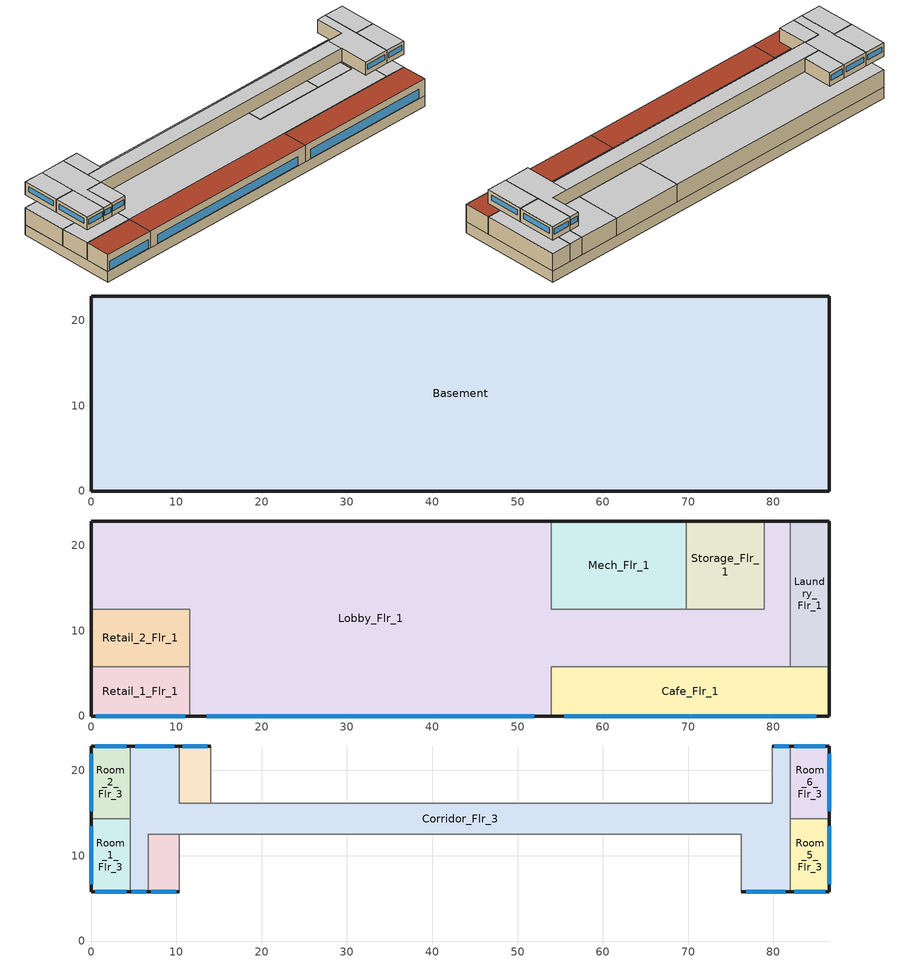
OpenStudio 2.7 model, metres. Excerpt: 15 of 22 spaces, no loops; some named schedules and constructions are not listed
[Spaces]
Basement
 floor ground: 86.56,22.86 86.56,0 0,0 0,22.86 z-2.44
 wall ground: 86.56,22.86 0,22.86 0,0 86.56,0 86.56,22.86 z-2.44:0
Retail_1_Flr_1
 floor to Basement: 11.58,5.79 11.58,0 0,0 0,5.79 z0
 wall outside: 0,5.79 0,0 11.58,0 z0:3.96
 wall to Retail_2_Flr_1: 11.58,5.79 0,5.79 z0:3.96
 wall to Lobby_Flr_1: 11.58,0 11.58,5.79 z0:3.96
 window (Window U-0.527214666614 and Window SHGC 0.634862117213): 0.55,0 11.04,0 z0.19:2.24
 roof outside: 11.58,0 11.58,5.79 0,5.79 0,0 z3.96
Lobby_Flr_1
 floor to Basement: 81.99,22.86 81.99,5.79 53.95,5.79 53.95,12.5 78.94,12.5 78.94,22.86 z0; 53.95,22.86 53.95,0 11.58,0 11.58,12.5 0,12.5 0,22.86 z0
 wall outside: 81.99,22.86 78.94,22.86 / 53.95,22.86 0,22.86 0,12.5 / 11.58,0 53.95,0 z0:3.96
 wall to Storage_Flr_1: 78.94,22.86 78.94,12.5 69.8,12.5 z0:3.96
 wall to Cafe_Flr_1: 53.95,0 53.95,5.79 81.99,5.79 z0:3.96
 wall to Retail_2_Flr_1: 0,12.5 11.58,12.5 11.58,5.79 z0:3.96
 wall to Mech_Flr_1: 69.8,12.5 53.95,12.5 53.95,22.86 z0:3.96
 wall to Laundry_Flr_1: 81.99,5.79 81.99,22.86 z0:3.96
 window (Window U-0.527214666614 and Window SHGC 0.634862117213): 13.58,0 51.95,0 z0.19:2.24
 ceiling adiabatic (Floor Adiabatic construction): 81.99,5.79 81.99,22.86 78.94,22.86 78.94,12.5 53.95,12.5 53.95,22.86 0,22.86 0,12.5 11.58,12.5 11.58,5.79 z3.96
 roof outside: 53.95,0 53.95,5.79 11.58,5.79 11.58,0 z3.96
Cafe_Flr_1
 floor to Basement: 86.56,5.79 86.56,0 53.95,0 53.95,5.79 z0
 wall outside: 53.95,0 86.56,0 86.56,5.79 z0:3.96
 wall to Laundry_Flr_1: 86.56,5.79 81.99,5.79 z0:3.96
 window (Window U-0.527214666614 and Window SHGC 0.634862117213): 55.49,0 85.02,0 z0.19:2.24
 roof outside: 86.56,0 86.56,5.79 53.95,5.79 53.95,0 z3.96
Mech_Flr_1
 floor to Basement: 69.8,22.86 69.8,12.5 53.95,12.5 53.95,22.86 z0
 wall outside: 69.8,22.86 53.95,22.86 z0:3.96
 wall to Storage_Flr_1: 69.8,12.5 69.8,22.86 z0:3.96
 ceiling adiabatic (Floor Adiabatic construction): 69.8,12.5 69.8,22.86 53.95,22.86 53.95,12.5 z3.96
Storage_Flr_1
 floor to Basement: 78.94,22.86 78.94,12.5 69.8,12.5 69.8,22.86 z0
 wall outside: 78.94,22.86 69.8,22.86 z0:3.96
 ceiling adiabatic (Floor Adiabatic construction): 78.94,12.5 78.94,22.86 69.8,22.86 69.8,12.5 z3.96
Retail_2_Flr_1
 floor to Basement: 11.58,12.5 11.58,5.79 0,5.79 0,12.5 z0
 wall outside: 0,12.5 0,5.79 z0:3.96
 ceiling adiabatic (Floor Adiabatic construction): 11.58,5.79 11.58,12.5 0,12.5 0,5.79 z3.96
Laundry_Flr_1
 floor to Basement: 86.56,22.86 86.56,5.79 81.99,5.79 81.99,22.86 z0
 wall outside: 86.56,5.79 86.56,22.86 81.99,22.86 z0:3.96
 ceiling adiabatic (Floor Adiabatic construction): 86.56,5.79 86.56,22.86 81.99,22.86 81.99,5.79 z3.96
Room_4_Mult19_Flr_3
 floor adiabatic (Floor Adiabatic construction): 14.02,22.86 14.02,16.15 10.36,16.15 10.36,22.86 z7.01
 wall outside: 14.02,22.86 10.36,22.86 z7.01:10.06
 wall adiabatic (Wall Adiabatic construction): 10.36,22.86 10.36,16.15 14.02,16.15 14.02,22.86 z7.01:10.06
 window (Window U-0.527214666614 and Window SHGC 0.634862117213): 13.64,22.86 10.74,22.86 z8.14:9.31
 ceiling adiabatic (Floor Adiabatic construction): 14.02,16.15 14.02,22.86 10.36,22.86 10.36,16.15 z10.06
Room_2_Flr_3
 floor adiabatic (Floor Adiabatic construction): 4.57,22.86 4.57,14.33 0,14.33 0,22.86 z7.01
 wall outside: 4.57,22.86 0,22.86 0,14.33 z7.01:10.06
 wall to Room_1_Flr_3: 0,14.33 4.57,14.33 z7.01:10.06
 wall to Corridor_Flr_3: 4.57,14.33 4.57,22.86 z7.01:10.06
 window (Window U-0.527214666614 and Window SHGC 0.634862117213): 0,21.97 0,15.21 / 4.1,22.86 0.47,22.86 z8.14:9.31
 ceiling adiabatic (Floor Adiabatic construction): 4.57,14.33 4.57,22.86 0,22.86 0,14.33 z10.06
Corridor_Flr_3
 floor adiabatic (Floor Adiabatic construction): 81.99,22.86 81.99,5.79 76.2,5.79 76.2,16.15 79.86,16.15 79.86,22.86 z7.01; 10.36,22.86 10.36,12.5 6.71,12.5 6.71,5.79 4.57,5.79 4.57,22.86 z7.01; 76.2,16.15 76.2,12.5 10.36,12.5 10.36,16.15 z7.01
 wall outside: 4.57,5.79 6.71,5.79 / 81.99,22.86 79.86,22.86 / 76.2,5.79 81.99,5.79 / 10.36,22.86 4.57,22.86 z7.01:10.06
 wall adiabatic (Wall Adiabatic construction): 79.86,22.86 79.86,16.15 10.36,16.15 10.36,22.86 / 6.71,5.79 6.71,12.5 76.2,12.5 76.2,5.79 z7.01:10.06
 wall to Room_1_Flr_3: 4.57,14.33 4.57,5.79 z7.01:10.06
 wall to Room_5_Flr_3: 81.99,5.79 81.99,14.33 z7.01:10.06
 wall to Room_6_Flr_3: 81.99,14.33 81.99,22.86 z7.01:10.06
 window (Window U-0.527214666614 and Window SHGC 0.634862117213): 4.79,5.79 6.48,5.79 / 76.8,5.79 81.39,5.79 / 9.76,22.86 5.17,22.86 / 81.77,22.86 80.08,22.86 z8.14:9.31
 ceiling adiabatic (Floor Adiabatic construction): 6.71,5.79 6.71,12.5 10.36,12.5 10.36,22.86 4.57,22.86 4.57,5.79 z10.06; 81.99,5.79 81.99,22.86 79.86,22.86 79.86,16.15 76.2,16.15 76.2,5.79 z10.06; 76.2,12.5 76.2,16.15 10.36,16.15 10.36,12.5 z10.06
Room_3_Mult19_Flr_3
 floor adiabatic (Floor Adiabatic construction): 10.36,12.5 10.36,5.79 6.71,5.79 6.71,12.5 z7.01
 wall outside: 6.71,5.79 10.36,5.79 z7.01:10.06
 wall adiabatic (Wall Adiabatic construction): 10.36,5.79 10.36,12.5 6.71,12.5 6.71,5.79 z7.01:10.06
 window (Window U-0.527214666614 and Window SHGC 0.634862117213): 7.09,5.79 9.98,5.79 z8.14:9.31
 ceiling adiabatic (Floor Adiabatic construction): 10.36,5.79 10.36,12.5 6.71,12.5 6.71,5.79 z10.06
Room_6_Flr_3
 floor adiabatic (Floor Adiabatic construction): 86.56,22.86 86.56,14.33 81.99,14.33 81.99,22.86 z7.01
 wall outside: 86.56,14.33 86.56,22.86 81.99,22.86 z7.01:10.06
 wall to Room_5_Flr_3: 81.99,14.33 86.56,14.33 z7.01:10.06
 window (Window U-0.527214666614 and Window SHGC 0.634862117213): 86.09,22.86 82.47,22.86 / 86.56,15.21 86.56,21.97 z8.14:9.31
 ceiling adiabatic (Floor Adiabatic construction): 86.56,14.33 86.56,22.86 81.99,22.86 81.99,14.33 z10.06
Room_5_Flr_3
 floor adiabatic (Floor Adiabatic construction): 86.56,14.33 86.56,5.79 81.99,5.79 81.99,14.33 z7.01
 wall outside: 81.99,5.79 86.56,5.79 86.56,14.33 z7.01:10.06
 window (Window U-0.527214666614 and Window SHGC 0.634862117213): 86.56,6.68 86.56,13.44 / 82.47,5.79 86.09,5.79 z8.14:9.31
 ceiling adiabatic (Floor Adiabatic construction): 86.56,5.79 86.56,14.33 81.99,14.33 81.99,5.79 z10.06
Room_1_Flr_3
 floor adiabatic (Floor Adiabatic construction): 4.57,14.33 4.57,5.79 0,5.79 0,14.33 z7.01
 wall outside: 0,14.33 0,5.79 4.57,5.79 z7.01:10.06
 window (Window U-0.527214666614 and Window SHGC 0.634862117213): 0,13.44 0,6.68 / 0.47,5.79 4.1,5.79 z8.14:9.31
 ceiling adiabatic (Floor Adiabatic construction): 4.57,5.79 4.57,14.33 0,14.33 0,5.79 z10.06
[Site]
Miami Intl Ap_FL_USA: Latitude {deg}=25.82; Longitude {deg}=-80.3; Time Zone {hr}=-5; Elevation {m}=11; Terrain=City
[Building]
DOE Ref 1980-2004-LargeHotel-ASHRAE 169-2006-1A created: 2017-12-25 16:13:06 -0700: North Axis {deg}=0; Default Construction Set=DOE Ref 1980-2004 - LrgHotel - ASHRAE 169-2006-1A adj ext wall insulation adj roof insulation adj ext wall insulation adj roof insulation; Standards Building Type=LargeHotel
[Site:GroundTemperature:BuildingSurface]
22.509, 22.645, 22.781, 22.956, 23.052, 23.08, 23.116, 23.108, 23.133, 23.139, 23.077, 22.913
[Site:WaterMainsTemperature]
Calculation Method=Correlation; Annual Average Outdoor Air Temperature {C}=24.4917; Maximum Difference In Monthly Average Outdoor Air Temperatures {deltaC}=8.7
[SizingPeriod:DesignDay] Barometric Pressure {Pa}=101193; Sky Clearness=0; Rain Indicator=0; Snow Indicator=0; Day of Month=21; Daylight Saving Time Indicator=0; Humidity Indicating Type=Wetbulb; Dry-Bulb Temperature Range Modifier Type=DefaultMultipliers
Name | Maximum Dry-Bulb Temperature {C} | Daily Dry-Bulb Temperature Range {deltaC} | Humidity Indicating Conditions at Maximum Dry-Bulb | Wind Speed {m/s} | Wind Direction {deg} | Month | Day Type | Solar Model Indicator | ASHRAE Taub | ASHRAE Taud
Miami Intl Ap Ann Clg .4% Condns DB=>MWB | 33.2 | 6.7 | 25.3 | 4.5 | 140 | 7 | SummerDesignDay | ASHRAETau | 0.528 | 1.905
Miami Intl Ap Ann Htg 99.6% Condns DB | 8.7 | 0 | 8.7 | 3.8 | 340 | 1 | WinterDesignDay | ASHRAEClearSky
[ClimateZones]
Climate Zone Value 1=1A; Climate Zone Institution Name 2=CEC; Climate Zone Document Name 2=California Climate Zone Descriptions; Climate Zone Document Year 2=1995
[Material:NoMass] Thermal Absorptance=0.9; Solar Absorptance=0.7
Name | Roughness | Thermal Resistance {m2-K/W} | Visible Absorptance
CP02 CARPET PAD | VeryRough | 0.21648 | 0.8
Nonres_Floor_Insulation | MediumSmooth | 2.88292 | 0.7
Typical Insulation R-12.4 | Smooth | 2.18311 | 0.7
Typical Carpet Pad | Smooth | 0.21648 | 0.8
Typical Insulation | Smooth | 0.0282222 | 0.7
Typical Insulation R-12.4_R-value 18.87975939 (ft^2*h*R/Btu)_R-value 17.5308166195 (ft^2*h*R/Btu) | Smooth | 3.08736 | 0.7
Typical Insulation R-12.4_R-value 31.14318415 (ft^2*h*R/Btu)_R-value 14.9227089245 (ft^2*h*R/Btu) | Smooth | 2.62804 | 0.7
[Material]
Name | Roughness | Thickness {m} | Conductivity {W/m-K} | Density {kg/m3} | Specific Heat {J/kg-K} | Thermal Absorptance | Solar Absorptance | Visible Absorptance
100mm Normalweight concrete floor | MediumSmooth | 0.1016 | 2.31 | 2322 | 832
G01 13mm gypsum board | Smooth | 0.0127 | 0.16 | 800 | 1090 | 0.9 | 0.7 | 0.5
4 in. Normalweight Concrete Floor | MediumRough | 0.1016 | 2.31 | 2322 | 832 | 0.9 | 0.7 | 0.7
1IN Stucco | Smooth | 0.0253 | 0.6918 | 1858 | 837 | 0.9 | 0.7 | 0.92
8IN CONCRETE HW RefBldg | Rough | 0.2032 | 1.311 | 2240 | 836.8 | 0.9 | 0.7 | 0.7
1/2IN Gypsum | Smooth | 0.0127 | 0.16 | 784.9 | 830 | 0.9 | 0.4 | 0.4
Roof Membrane | VeryRough | 0.0095 | 0.16 | 1121.29 | 1460 | 0.9 | 0.77 | 0.7
Metal Roof Surface; F08 Metal surface | Smooth | 0.0008 | 45.28 | 7824 | 500 | 0.9 | 0.7 | 0.7
HW CONCRETE | Rough | 0.1016 | 1.31125 | 2240 | 837.36 | 0.9 | 0.7 | 0.7
8 in. Concrete Block Basement Wall | MediumRough | 0.2032 | 1.326 | 1842 | 912 | 0.9 | 0.7 | 0.7
G05 25mm wood | MediumSmooth | 0.0254 | 0.15 | 608 | 1630 | 0.9 | 0.5 | 0.5
[Construction]
Floor Adiabatic construction: CP02 CARPET PAD, 100mm Normalweight concrete floor, Nonres_Floor_Insulation
Wall Adiabatic construction; Typical Interior Wall: G01 13mm gypsum board, G01 13mm gypsum board
Typical Insulated Exterior Mass Floor: Typical Insulation R-12.4, 4 in. Normalweight Concrete Floor, Typical Carpet Pad
Typical Interior Floor: 100mm Normalweight concrete floor, CP02 CARPET PAD
Typical Interior Ceiling: CP02 CARPET PAD, 100mm Normalweight concrete floor
ext-slab-mass: HW CONCRETE, CP02 CARPET PAD
Typical Insulated Basement Mass Wall: 8 in. Concrete Block Basement Wall
U 1.22 SHGC 0.25 Simple Glazing Window: U 1.22 SHGC 0.25 Simple Glazing
Typical Insulated Metal Door: F08 Metal surface, Typical Insulation
Typical Overhead Door: Typical Insulation
Typical Interior Window: Clear 3mm
Typical Interior Door; Typical Interior Partition: G05 25mm wood
Typical Insulated Exterior Mass Wall adj ext wall insulation adj ext wall insulation: 1IN Stucco, 8IN CONCRETE HW RefBldg, Typical Insulation R-12.4_R-value 18.87975939 (ft^2*h*R/Btu)_R-value 17.5308166195 (ft^2*h*R/Btu), 1/2IN Gypsum
Typical IEAD Roof R-13.51 adj roof insulation adj roof insulation: Roof Membrane, Typical Insulation R-12.4_R-value 31.14318415 (ft^2*h*R/Btu)_R-value 14.9227089245 (ft^2*h*R/Btu), Metal Roof Surface
Window U-0.527214666614 and Window SHGC 0.634862117213: Simple Glazing Material U-0.527214666614 and SHGC 0.634862117213
[DefaultConstructionSet] Interior Partition Construction=Typical Interior Partition
Name | Default Exterior Surface Constructions | Default Interior Surface Constructions | Default Ground Contact Surface Constructions | Default Exterior SubSurface Constructions | Default Interior SubSurface Constructions
DOE Ref 1980-2004 - LrgHotel - GuestRoom - ASHRAE 169-2006-1A adj ext wall insulation adj roof insulation adj ext wall insulation adj roof insulation | Default Surface Constructions 4 adj ext wall insulation adj roof insulation adj ext wall insulation adj roof insulation | Default Surface Constructions 5 | Default Surface Constructions 6 | Default Sub Surface Constructions 3 | Default Sub Surface Constructions 4
DOE Ref 1980-2004 - LrgHotel - ASHRAE 169-2006-1A adj ext wall insulation adj roof insulation adj ext wall insulation adj roof insulation | Default Surface Constructions 1 adj ext wall insulation adj roof insulation adj ext wall insulation adj roof insulation | Default Surface Constructions 2 | Default Surface Constructions 3 | Default Sub Surface Constructions 1 | Default Sub Surface Constructions 2
[DefaultSurfaceConstructions]
Name | Floor Construction | Wall Construction | Roof Ceiling Construction
Default Surface Constructions 2 | Typical Interior Floor | Typical Interior Wall | Typical Interior Ceiling
Default Surface Constructions 3 | ext-slab-mass | Typical Insulated Basement Mass Wall
Default Surface Constructions 1 adj ext wall insulation adj roof insulation adj ext wall insulation adj roof insulation | Typical Insulated Exterior Mass Floor | Typical Insulated Exterior Mass Wall adj ext wall insulation adj ext wall insulation | Typical IEAD Roof R-13.51 adj roof insulation adj roof insulation
[DefaultSubSurfaceConstructions]
Name | Fixed Window Construction | Operable Window Construction | Door Construction | Overhead Door Construction | Tubular Daylight Dome Construction | Tubular Daylight Diffuser Construction
Default Sub Surface Constructions 1 | U 1.22 SHGC 0.25 Simple Glazing Window | U 1.22 SHGC 0.25 Simple Glazing Window | Typical Insulated Metal Door | Typical Overhead Door | Typical Interior Window | Typical Interior Window
Default Sub Surface Constructions 2 | Typical Interior Window | Typical Interior Window | Typical Interior Door
[WindowMaterial:SimpleGlazingSystem]
Name | U-Factor {W/m2-K} | Solar Heat Gain Coefficient | Visible Transmittance
U 1.22 SHGC 0.25 Simple Glazing | 6.92748 | 0.25 | 0.11
Simple Glazing Material U-0.527214666614 and SHGC 0.634862117213 | 2.99366 | 0.634862
[WindowMaterial:Glazing]
Clear 3mm: Optical Data Type=SpectralAverage; Thickness {m}=0.003; Solar Transmittance at Normal Incidence=0.837; Front Side Solar Reflectance at Normal Incidence=0.075; Back Side Solar Reflectance at Normal Incidence=0.075; Visible Transmittance at Normal Incidence=0.898; Front Side Visible Reflectance at Normal Incidence=0.081; Back Side Visible Reflectance at Normal Incidence=0.081; Infrared Transmittance at Normal Incidence=0; Front Side Infrared Hemispherical Emissivity=0.84; Back Side Infrared Hemispherical Emissivity=0.84; Conductivity {W/m-K}=0.9; Dirt Correction Factor for Solar and Visible Transmittance=1; Solar Diffusing=No
[Space] Part of Total Floor Area=Yes
Name | Space Type | Building Story | Thermal Zone
Room_4_Mult19_Flr_3 | LargeHotel GuestRoom2 | Building Story 3 | Room_4_Mult19_Flr_3 ZN
Room_6_Flr_3 | LargeHotel GuestRoom | Building Story 3 | Room_6_Flr_3 ZN
Retail_1_Flr_1 | LargeHotel Retail | Building Story 2 | Retail_1_Flr_1 ZN
Room_3_Mult19_Flr_3 | LargeHotel GuestRoom2 | Building Story 3 | Room_3_Mult19_Flr_3 ZN
Lobby_Flr_1 | LargeHotel Lobby | Building Story 2 | Lobby_Flr_1 ZN
Room_1_Flr_3 | LargeHotel GuestRoom | Building Story 3 | Room_1_Flr_3 ZN
Room_2_Flr_3 | LargeHotel GuestRoom | Building Story 3 | Room_2_Flr_3 ZN
Cafe_Flr_1 | LargeHotel Cafe | Building Story 2 | Cafe_Flr_1 ZN
Mech_Flr_1 | LargeHotel Mechanical | Building Story 2 | Mech_Flr_1 ZN
Storage_Flr_1 | LargeHotel Storage | Building Story 2 | Storage_Flr_1 ZN
Retail_2_Flr_1 | LargeHotel Retail2 | Building Story 2 | Retail_2_Flr_1 ZN
Corridor_Flr_3 | LargeHotel Corridor2 | Building Story 3 | Corridor_Flr_3 ZN
Laundry_Flr_1 | LargeHotel Laundry | Building Story 2 | Laundry_Flr_1 ZN
Basement | LargeHotel Basement | Building Story 1 | Basement ZN
Room_5_Flr_3 | LargeHotel GuestRoom | Building Story 3 | Room_5_Flr_3 ZN
[SpaceType] Standards Building Type=LargeHotel
Name | Default Schedule Set | Design Specification Outdoor Air Object | Standards Space Type | Default Construction Set
LargeHotel Basement | LargeHotel Basement Schedule Set | LargeHotel Basement Ventilation (12.536808786 ft3/min-person | Basement
LargeHotel Cafe | LargeHotel Cafe Schedule Set | LargeHotel Cafe Ventilation (12.536808786 ft3/min-person | Cafe
LargeHotel Corridor2 | LargeHotel Corridor2 Schedule Set | LargeHotel Corridor2 Ventilation (12.536808786 ft3/min-person | Corridor2
LargeHotel GuestRoom | LargeHotel GuestRoom Schedule Set | LargeHotel GuestRoom Ventilation (12.536808786 ft3/min-person | GuestRoom | DOE Ref 1980-2004 - LrgHotel - GuestRoom - ASHRAE 169-2006-1A adj ext wall insulation adj roof insulation adj ext wall insulation adj roof insulation
LargeHotel GuestRoom2 | LargeHotel GuestRoom2 Schedule Set | LargeHotel GuestRoom2 Ventilation (12.536808786 ft3/min-person | GuestRoom2
LargeHotel Laundry | LargeHotel Laundry Schedule Set | LargeHotel Laundry Ventilation (12.536808786 ft3/min-person | Laundry
LargeHotel Lobby | LargeHotel Lobby Schedule Set | LargeHotel Lobby Ventilation (12.536808786 ft3/min-person | Lobby
LargeHotel Mechanical | LargeHotel Mechanical Schedule Set | LargeHotel Mechanical Ventilation (12.536808786 ft3/min-person | Mechanical
LargeHotel Retail | LargeHotel Retail Schedule Set | LargeHotel Retail Ventilation (12.536808786 ft3/min-person | Retail
LargeHotel Retail2 | LargeHotel Retail2 Schedule Set | LargeHotel Retail2 Ventilation (12.536808786 ft3/min-person | Retail2
LargeHotel Storage | LargeHotel Storage Schedule Set | LargeHotel Storage Ventilation (12.536808786 ft3/min-person | Storage
[People] Work Efficiency Schedule=Work Efficiency Schedule; Clothing Insulation Schedule=Clothing Schedule; Air Velocity Schedule=Air Velocity Schedule
Name | People Definition | Space or SpaceType
LargeHotel GuestRoom People | LargeHotel GuestRoom People Definition | LargeHotel GuestRoom
LargeHotel GuestRoom2 People | LargeHotel GuestRoom2 People Definition | LargeHotel GuestRoom2
LargeHotel Lobby People | LargeHotel Lobby People Definition | LargeHotel Lobby
LargeHotel Retail People | LargeHotel Retail People Definition | LargeHotel Retail
[Lights]
Name | Lights Definition | Space or SpaceType
LargeHotel GuestRoom Lights | 37.5865917933 W/m^2 Lights Definition 9 | LargeHotel GuestRoom
LargeHotel GuestRoom2 Lights | 37.5865917933 W/m^2 Lights Definition 12 | LargeHotel GuestRoom2
LargeHotel Lobby Lights | 37.5865917933 W/m^2 Lights Definition 6 | LargeHotel Lobby
LargeHotel Retail Lights | 37.5865917933 W/m^2 Lights Definition 11 | LargeHotel Retail
[ElectricEquipment]
Name | Electric Equipment Definition | Space or SpaceType
LargeHotel GuestRoom Elec Equip -22.3401079595 percent reduction | LargeHotel GuestRoom Elec Equip Definition - -22.3401079595 percent reduction | LargeHotel GuestRoom
LargeHotel GuestRoom2 Elec Equip -22.3401079595 percent reduction | LargeHotel GuestRoom2 Elec Equip Definition - -22.3401079595 percent reduction | LargeHotel GuestRoom2
LargeHotel Retail Elec Equip -22.3401079595 percent reduction | LargeHotel Retail Elec Equip Definition - -22.3401079595 percent reduction | LargeHotel Retail
[DesignSpecification:OutdoorAir] Outdoor Air Method=Sum; Outdoor Air Flow per Person {m3/s-person}=0.00591671
Name | Outdoor Air Flow per Floor Area {m3/s-m2}
LargeHotel GuestRoom Ventilation (12.536808786 ft3/min-person; LargeHotel GuestRoom2 Ventilation (12.536808786 ft3/min-person; LargeHotel Lobby Ventilation (12.536808786 ft3/min-person
LargeHotel Retail Ventilation (12.536808786 ft3/min-person | 0.001524
[SpaceInfiltration:DesignFlowRate] Design Flow Rate Calculation Method=Flow/ExteriorWallArea; Flow per Exterior Surface Area {m3/s-m2}=0.00113386
Name | Space or SpaceType
LargeHotel GuestRoom Infiltration | LargeHotel GuestRoom
LargeHotel GuestRoom2 Infiltration | LargeHotel GuestRoom2
LargeHotel Retail Infiltration | LargeHotel Retail
[DefaultScheduleSet] Number of People Schedule=LargeHotel BLDG Occ; People Activity Level Schedule=LargeHotel Activity; Lighting Schedule=LargeHotel Bldg Light; Infiltration Schedule=LargeHotel Infil Quarter On
Name | Electric Equipment Schedule
LargeHotel GuestRoom Schedule Set; LargeHotel GuestRoom2 Schedule Set | LargeHotel GuestRoom Equip
LargeHotel Lobby Schedule Set; LargeHotel Retail Schedule Set | LargeHotel Bldg Equip
[ThermostatSetpoint:DualSetpoint]
Name | Heating Setpoint Temperature Schedule | Cooling Setpoint Temperature Schedule
LargeHotel Laundry Thermostat 1; LargeHotel Basement Thermostat 1; LargeHotel Cafe Thermostat 1; LargeHotel Storage Thermostat 1; LargeHotel Mechanical Thermostat 1; LargeHotel Lobby Thermostat 1; LargeHotel Retail2 Thermostat 1; LargeHotel Retail Thermostat 1 | LargeHotel HtgSetp | LargeHotel ClgSetp
LargeHotel GuestRoom Thermostat 1; LargeHotel GuestRoom Thermostat 2; LargeHotel GuestRoom Thermostat 3; LargeHotel GuestRoom Thermostat 4; LargeHotel GuestRoom2 Thermostat 1; LargeHotel GuestRoom2 Thermostat 2 | LargeHotel GuestRoom HtgSetp | LargeHotel GuestRoom ClgSetp
LargeHotel Corridor2 Thermostat 1 | LargeHotel Corridor HtgSetp | LargeHotel Corridor ClgSetp
[InternalMass:Definition]
Internal Mass Definition 1: Construction=InteriorFurnishings; Design Level Calculation Method=SurfaceArea/Area; Surface Area per Space Floor Area=2
[InternalMass] Internal Mass Definition=Internal Mass Definition 1
Name | Space or SpaceType
Basement Mass | Basement
Retail_1_Flr_1 Mass | Retail_1_Flr_1
Retail_2_Flr_1 Mass | Retail_2_Flr_1
Mech_Flr_1 Mass | Mech_Flr_1
Storage_Flr_1 Mass | Storage_Flr_1
Laundry_Flr_1 Mass | Laundry_Flr_1
Cafe_Flr_1 Mass | Cafe_Flr_1
Lobby_Flr_1 Mass | Lobby_Flr_1
Corridor_Flr_3 Mass | Corridor_Flr_3
Room_1_Flr_3 Mass | Room_1_Flr_3
Room_2_Flr_3 Mass | Room_2_Flr_3
Room_3_Mult19_Flr_3 Mass | Room_3_Mult19_Flr_3
Room_4_Mult19_Flr_3 Mass | Room_4_Mult19_Flr_3
Room_5_Flr_3 Mass | Room_5_Flr_3
Room_6_Flr_3 Mass | Room_6_Flr_3
[ThermalZone] Use Ideal Air Loads=No
Name | Thermostat | Multiplier
Laundry_Flr_1 ZN | LargeHotel Laundry Thermostat 1
Room_6_Flr_3 ZN | LargeHotel GuestRoom Thermostat 1 | 4
Basement ZN | LargeHotel Basement Thermostat 1
Cafe_Flr_1 ZN | LargeHotel Cafe Thermostat 1
Room_5_Flr_3 ZN | LargeHotel GuestRoom Thermostat 2 | 4
Room_1_Flr_3 ZN | LargeHotel GuestRoom Thermostat 3 | 4
Storage_Flr_1 ZN | LargeHotel Storage Thermostat 1
Room_2_Flr_3 ZN | LargeHotel GuestRoom Thermostat 4 | 4
Mech_Flr_1 ZN | LargeHotel Mechanical Thermostat 1
Lobby_Flr_1 ZN | LargeHotel Lobby Thermostat 1
Room_4_Mult19_Flr_3 ZN | LargeHotel GuestRoom2 Thermostat 1 | 76
Retail_2_Flr_1 ZN | LargeHotel Retail2 Thermostat 1
Corridor_Flr_3 ZN | LargeHotel Corridor2 Thermostat 1 | 4
Retail_1_Flr_1 ZN | LargeHotel Retail Thermostat 1
Room_3_Mult19_Flr_3 ZN | LargeHotel GuestRoom2 Thermostat 2 | 76
[Exterior:Lights:Definition]
Name | Design Level {W}
Occ Sensing Exterior Lights Def | 27826
Fuel equipment 1 Def | 122222
[Exterior:Lights]
Name | Exterior Lights Definition | Schedule | Control Option
Occ Sensing Exterior Lights Def | Occ Sensing Exterior Lights Def | Always On | AstronomicalClock
Fuel equipment 1 | Fuel equipment 1 Def | LargeHotel BLDG ELEVATORS | ScheduleNameOnly
[BuildingStory]
Name | Nominal Z Coordinate {m}
Building Story 1 | -2.439
Building Story 2 | 0
Building Story 3 | 7.008
